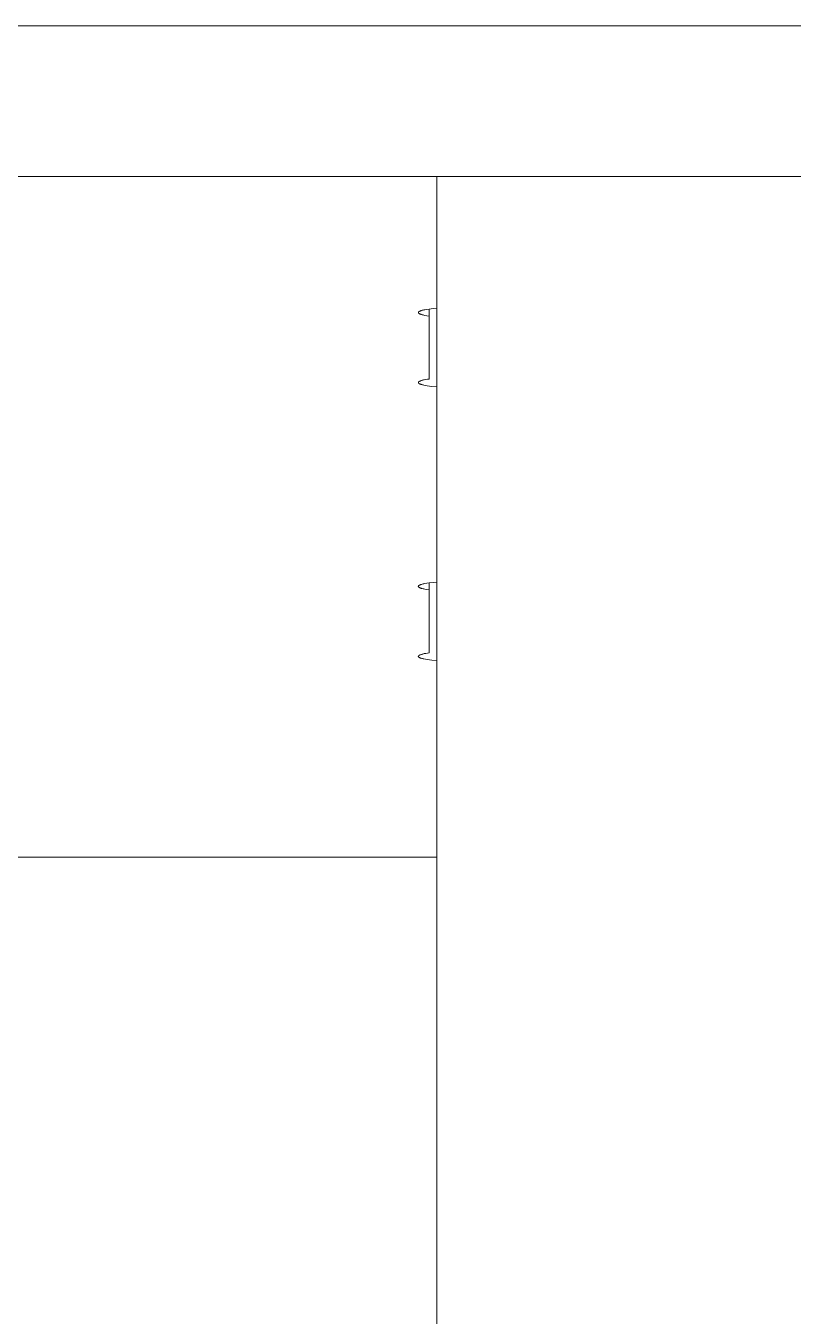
# Model space of a CAD drawing. Header units: millimetres. Extents: x -213 to 4577, y -424 to 2634.
# Drawn here: x 1014.92 to 1035.46, y 149.42 to 183.95 of the extents above; entities that cross this region are included whole.
import ezdxf

# ---------------------------------------------------------------- set-up
doc = ezdxf.new("R2010")
doc.units = ezdxf.units.MM
doc.layers.add('ZANO_R', color=7, linetype='Continuous', lineweight=0)

msp = doc.modelspace()

# ---------------------------------------------------------------- linework, layer by layer
at = {"layer": 'ZANO_R'}
for p, q in [((1000.921, 183.946), (1060.921, 183.946)), ((1000.921, 179.91), (1060.921, 179.91)), ((1025.921, 179.91), (1025.921, -199.68)), ((1025.428, 176.277), (1025.429, 176.278)), ((1025.428, 176.276), (1025.428, 176.277)), ((1025.428, 176.275), (1025.428, 176.276)), ((1025.428, 176.274), (1025.428, 176.275)), ((1025.428, 176.273), (1025.428, 176.274)), ((1025.428, 176.272), (1025.428, 176.273)), ((1025.429, 176.271), (1025.428, 176.272)), ((1025.428, 176.272), (1025.428, 176.272)), ((1025.429, 176.28), (1025.43, 176.281)), ((1025.429, 176.279), (1025.429, 176.28)), ((1025.429, 176.278), (1025.429, 176.279)), ((1025.429, 176.278), (1025.429, 176.278)), ((1025.429, 176.27), (1025.429, 176.271)), ((1025.429, 176.269), (1025.429, 176.27)), ((1025.429, 176.268), (1025.429, 176.269)), ((1025.43, 176.267), (1025.429, 176.268)), ((1025.43, 176.283), (1025.431, 176.284)), ((1025.43, 176.282), (1025.43, 176.283)), ((1025.43, 176.281), (1025.43, 176.282)), ((1025.43, 176.266), (1025.43, 176.267)), ((1025.431, 176.265), (1025.43, 176.266)), ((1025.43, 176.266), (1025.43, 176.266)), ((1025.431, 176.284), (1025.432, 176.285)), ((1025.431, 176.284), (1025.431, 176.284)), ((1025.431, 176.264), (1025.431, 176.265)), ((1025.432, 176.263), (1025.431, 176.264)), ((1025.432, 176.286), (1025.433, 176.287)), ((1025.432, 176.285), (1025.432, 176.286)), ((1025.432, 176.262), (1025.432, 176.263)), ((1025.433, 176.261), (1025.432, 176.262)), ((1025.433, 176.287), (1025.434, 176.288)), ((1025.434, 176.26), (1025.433, 176.261)), ((1025.434, 176.289), (1025.435, 176.29)), ((1025.434, 176.288), (1025.434, 176.289)), ((1025.435, 176.259), (1025.434, 176.26)), ((1025.434, 176.26), (1025.434, 176.26)), ((1025.435, 176.29), (1025.436, 176.29)), ((1025.436, 176.258), (1025.435, 176.259)), ((1025.436, 176.29), (1025.437, 176.291)), ((1025.437, 176.257), (1025.436, 176.258)), ((1025.437, 176.292), (1025.438, 176.293)), ((1025.437, 176.291), (1025.437, 176.292)), ((1025.437, 176.256), (1025.437, 176.257)), ((1025.438, 176.255), (1025.437, 176.256)), ((1025.438, 176.293), (1025.439, 176.294)), ((1025.439, 176.254), (1025.438, 176.255)), ((1025.439, 176.294), (1025.44, 176.295)), ((1025.44, 176.254), (1025.439, 176.254)), ((1025.44, 176.295), (1025.441, 176.296)), ((1025.441, 176.253), (1025.44, 176.254)), ((1025.441, 176.296), (1025.442, 176.296)), ((1025.442, 176.252), (1025.441, 176.253)), ((1025.442, 176.296), (1025.443, 176.297)), ((1025.443, 176.251), (1025.442, 176.252)), ((1025.443, 176.297), (1025.445, 176.298)), ((1025.445, 176.25), (1025.443, 176.251)), ((1025.445, 176.298), (1025.447, 176.3)), ((1025.447, 176.249), (1025.445, 176.25)), ((1025.447, 176.3), (1025.449, 176.301)), ((1025.449, 176.247), (1025.447, 176.249)), ((1025.449, 176.301), (1025.452, 176.303)), ((1025.452, 176.245), (1025.449, 176.247)), ((1025.452, 176.303), (1025.455, 176.305)), ((1025.455, 176.244), (1025.452, 176.245)), ((1025.455, 176.305), (1025.458, 176.306)), ((1025.458, 176.242), (1025.455, 176.244)), ((1025.458, 176.306), (1025.461, 176.308)), ((1025.461, 176.24), (1025.458, 176.242)), ((1025.461, 176.308), (1025.464, 176.31)), ((1025.464, 176.239), (1025.461, 176.24)), ((1025.464, 176.31), (1025.468, 176.311)), ((1025.468, 176.237), (1025.464, 176.239)), ((1025.468, 176.311), (1025.475, 176.314)), ((1025.475, 176.234), (1025.468, 176.237)), ((1025.475, 176.314), (1025.483, 176.318)), ((1025.483, 176.231), (1025.475, 176.234)), ((1025.483, 176.318), (1025.492, 176.321)), ((1025.492, 176.227), (1025.483, 176.231)), ((1025.492, 176.321), (1025.501, 176.324)), ((1025.501, 176.224), (1025.492, 176.227)), ((1025.501, 176.324), (1025.51, 176.327)), ((1025.51, 176.221), (1025.501, 176.224)), ((1025.51, 176.327), (1025.531, 176.333)), ((1025.531, 176.215), (1025.51, 176.221)), ((1025.531, 176.333), (1025.554, 176.339)), ((1025.554, 176.21), (1025.531, 176.215)), ((1025.554, 176.339), (1025.578, 176.344)), ((1025.578, 176.204), (1025.554, 176.21)), ((1025.578, 176.344), (1025.604, 176.349)), ((1025.604, 176.199), (1025.578, 176.204)), ((1025.604, 176.349), (1025.66, 176.359)), ((1025.66, 176.189), (1025.604, 176.199)), ((1025.66, 176.359), (1025.721, 176.368)), ((1025.721, 176.18), (1025.66, 176.189)), ((1025.721, 176.368), (1025.821, 176.38)), ((1025.721, 176.368), (1025.721, 176.18)), ((1025.721, 174.495), (1025.721, 176.18)), ((1025.821, 176.38), (1025.921, 176.389)), ((1025.428, 174.403), (1025.428, 174.404)), ((1025.428, 174.404), (1025.429, 174.404)), ((1025.428, 174.402), (1025.428, 174.403)), ((1025.428, 174.403), (1025.428, 174.403)), ((1025.428, 174.401), (1025.428, 174.402)), ((1025.428, 174.4), (1025.428, 174.401)), ((1025.428, 174.401), (1025.428, 174.401)), ((1025.428, 174.399), (1025.428, 174.4)), ((1025.428, 174.398), (1025.428, 174.399)), ((1025.428, 174.399), (1025.428, 174.399)), ((1025.429, 174.398), (1025.428, 174.398)), ((1025.429, 174.407), (1025.429, 174.408)), ((1025.429, 174.408), (1025.43, 174.408)), ((1025.429, 174.406), (1025.429, 174.407)), ((1025.429, 174.405), (1025.429, 174.406)), ((1025.429, 174.406), (1025.429, 174.406)), ((1025.429, 174.404), (1025.429, 174.405)), ((1025.429, 174.397), (1025.429, 174.398)), ((1025.429, 174.396), (1025.429, 174.397)), ((1025.429, 174.395), (1025.429, 174.396)), ((1025.429, 174.396), (1025.429, 174.396)), ((1025.429, 174.394), (1025.429, 174.395)), ((1025.43, 174.394), (1025.429, 174.394)), ((1025.43, 174.409), (1025.431, 174.41)), ((1025.43, 174.408), (1025.43, 174.409)), ((1025.43, 174.409), (1025.43, 174.409)), ((1025.43, 174.393), (1025.43, 174.394)), ((1025.43, 174.392), (1025.43, 174.393)), ((1025.43, 174.393), (1025.43, 174.393)), ((1025.431, 174.391), (1025.43, 174.392)), ((1025.431, 174.411), (1025.432, 174.412)), ((1025.431, 174.41), (1025.431, 174.411)), ((1025.431, 174.411), (1025.431, 174.411)), ((1025.432, 174.39), (1025.431, 174.391)), ((1025.431, 174.391), (1025.431, 174.391)), ((1025.432, 174.413), (1025.433, 174.414)), ((1025.432, 174.412), (1025.432, 174.413)), ((1025.432, 174.413), (1025.432, 174.413)), ((1025.432, 174.389), (1025.432, 174.39)), ((1025.432, 174.39), (1025.432, 174.39)), ((1025.433, 174.388), (1025.432, 174.389)), ((1025.433, 174.414), (1025.434, 174.415)), ((1025.433, 174.414), (1025.433, 174.414)), ((1025.434, 174.387), (1025.433, 174.388)), ((1025.433, 174.388), (1025.433, 174.388)), ((1025.434, 174.415), (1025.434, 174.416)), ((1025.434, 174.416), (1025.435, 174.416)), ((1025.434, 174.386), (1025.434, 174.387)), ((1025.435, 174.386), (1025.434, 174.386)), ((1025.435, 174.417), (1025.436, 174.418)), ((1025.435, 174.416), (1025.435, 174.417)), ((1025.435, 174.385), (1025.435, 174.386)), ((1025.436, 174.385), (1025.435, 174.385)), ((1025.436, 174.418), (1025.437, 174.418)), ((1025.436, 174.384), (1025.436, 174.385)), ((1025.437, 174.383), (1025.436, 174.384)), ((1025.437, 174.418), (1025.437, 174.419)), ((1025.437, 174.419), (1025.438, 174.419)), ((1025.438, 174.382), (1025.437, 174.383)), ((1025.438, 174.419), (1025.439, 174.421)), ((1025.44, 174.381), (1025.438, 174.382)), ((1025.439, 174.421), (1025.441, 174.422)), ((1025.441, 174.38), (1025.44, 174.381)), ((1025.441, 174.422), (1025.442, 174.423)), ((1025.443, 174.379), (1025.441, 174.38)), ((1025.442, 174.423), (1025.444, 174.424)), ((1025.444, 174.377), (1025.443, 174.379)), ((1025.444, 174.424), (1025.446, 174.426)), ((1025.446, 174.376), (1025.444, 174.377)), ((1025.446, 174.426), (1025.447, 174.427)), ((1025.447, 174.375), (1025.446, 174.376)), ((1025.447, 174.427), (1025.449, 174.428)), ((1025.449, 174.374), (1025.447, 174.375)), ((1025.449, 174.428), (1025.451, 174.429)), ((1025.451, 174.373), (1025.449, 174.374)), ((1025.451, 174.429), (1025.453, 174.431)), ((1025.453, 174.371), (1025.451, 174.373)), ((1025.453, 174.431), (1025.456, 174.432)), ((1025.455, 174.37), (1025.453, 174.371)), ((1025.46, 174.368), (1025.455, 174.37)), ((1025.456, 174.432), (1025.46, 174.434)), ((1025.46, 174.434), (1025.465, 174.437)), ((1025.464, 174.366), (1025.46, 174.368)), ((1025.465, 174.437), (1025.47, 174.439)), ((1025.47, 174.439), (1025.476, 174.442)), ((1025.476, 174.442), (1025.482, 174.444)), ((1025.482, 174.444), (1025.488, 174.446)), ((1025.488, 174.446), (1025.502, 174.451)), ((1025.502, 174.451), (1025.516, 174.456)), ((1025.516, 174.456), (1025.532, 174.46)), ((1025.532, 174.46), (1025.549, 174.464)), ((1025.549, 174.464), (1025.568, 174.469)), ((1025.568, 174.469), (1025.587, 174.473)), ((1025.587, 174.473), (1025.628, 174.481)), ((1025.628, 174.481), (1025.673, 174.488)), ((1025.673, 174.488), (1025.721, 174.495)), ((1025.469, 174.363), (1025.464, 174.366)), ((1025.474, 174.361), (1025.469, 174.363)), ((1025.48, 174.359), (1025.474, 174.361)), ((1025.486, 174.357), (1025.48, 174.359)), ((1025.492, 174.354), (1025.486, 174.357)), ((1025.504, 174.35), (1025.492, 174.354)), ((1025.52, 174.345), (1025.504, 174.35)), ((1025.536, 174.341), (1025.52, 174.345)), ((1025.555, 174.336), (1025.536, 174.341)), ((1025.575, 174.332), (1025.555, 174.336)), ((1025.619, 174.323), (1025.575, 174.332)), ((1025.669, 174.314), (1025.619, 174.323)), ((1025.725, 174.306), (1025.669, 174.314)), ((1025.786, 174.299), (1025.725, 174.306)), ((1025.921, 174.286), (1025.786, 174.299)), ((1025.428, 168.949), (1025.429, 168.95)), ((1025.428, 168.948), (1025.428, 168.949)), ((1025.428, 168.949), (1025.428, 168.949)), ((1025.428, 168.947), (1025.428, 168.948)), ((1025.428, 168.946), (1025.428, 168.947)), ((1025.428, 168.945), (1025.428, 168.946)), ((1025.428, 168.944), (1025.428, 168.945)), ((1025.429, 168.943), (1025.428, 168.944)), ((1025.429, 168.953), (1025.43, 168.954)), ((1025.429, 168.952), (1025.429, 168.953)), ((1025.429, 168.951), (1025.429, 168.952)), ((1025.429, 168.95), (1025.429, 168.951)), ((1025.429, 168.942), (1025.429, 168.943)), ((1025.429, 168.943), (1025.429, 168.943)), ((1025.429, 168.941), (1025.429, 168.942)), ((1025.43, 168.94), (1025.429, 168.941)), ((1025.43, 168.955), (1025.431, 168.956)), ((1025.43, 168.954), (1025.43, 168.955)), ((1025.43, 168.955), (1025.43, 168.955)), ((1025.43, 168.939), (1025.43, 168.94)), ((1025.43, 168.938), (1025.43, 168.939)), ((1025.431, 168.937), (1025.43, 168.938)), ((1025.431, 168.957), (1025.432, 168.958)), ((1025.431, 168.956), (1025.431, 168.957)), ((1025.432, 168.936), (1025.431, 168.937)), ((1025.431, 168.937), (1025.431, 168.937)), ((1025.432, 168.959), (1025.433, 168.96)), ((1025.432, 168.958), (1025.432, 168.959)), ((1025.432, 168.935), (1025.432, 168.936)), ((1025.433, 168.934), (1025.432, 168.935)), ((1025.433, 168.96), (1025.434, 168.961)), ((1025.434, 168.933), (1025.433, 168.934)), ((1025.434, 168.961), (1025.435, 168.962)), ((1025.434, 168.961), (1025.434, 168.961)), ((1025.434, 168.932), (1025.434, 168.933)), ((1025.435, 168.931), (1025.434, 168.932)), ((1025.435, 168.962), (1025.436, 168.963)), ((1025.436, 168.931), (1025.435, 168.931)), ((1025.436, 168.963), (1025.437, 168.964)), ((1025.437, 168.93), (1025.436, 168.931)), ((1025.437, 168.965), (1025.438, 168.966)), ((1025.437, 168.964), (1025.437, 168.965)), ((1025.437, 168.929), (1025.437, 168.93)), ((1025.438, 168.928), (1025.437, 168.929)), ((1025.438, 168.966), (1025.439, 168.967)), ((1025.439, 168.927), (1025.438, 168.928)), ((1025.439, 168.967), (1025.44, 168.967)), ((1025.44, 168.926), (1025.439, 168.927)), ((1025.44, 168.967), (1025.441, 168.968)), ((1025.441, 168.925), (1025.44, 168.926)), ((1025.441, 168.968), (1025.442, 168.969)), ((1025.442, 168.925), (1025.441, 168.925)), ((1025.442, 168.969), (1025.443, 168.97)), ((1025.443, 168.924), (1025.442, 168.925)), ((1025.443, 168.97), (1025.445, 168.971)), ((1025.445, 168.923), (1025.443, 168.924)), ((1025.445, 168.971), (1025.447, 168.972)), ((1025.447, 168.921), (1025.445, 168.923)), ((1025.447, 168.972), (1025.449, 168.974)), ((1025.449, 168.92), (1025.447, 168.921)), ((1025.449, 168.974), (1025.452, 168.976)), ((1025.452, 168.918), (1025.449, 168.92)), ((1025.452, 168.976), (1025.455, 168.977)), ((1025.455, 168.916), (1025.452, 168.918)), ((1025.455, 168.977), (1025.458, 168.979)), ((1025.458, 168.915), (1025.455, 168.916)), ((1025.458, 168.979), (1025.461, 168.981)), ((1025.461, 168.913), (1025.458, 168.915)), ((1025.461, 168.981), (1025.464, 168.982)), ((1025.464, 168.911), (1025.461, 168.913)), ((1025.464, 168.982), (1025.468, 168.984)), ((1025.468, 168.91), (1025.464, 168.911)), ((1025.468, 168.984), (1025.475, 168.987)), ((1025.475, 168.906), (1025.468, 168.91)), ((1025.475, 168.987), (1025.483, 168.99)), ((1025.483, 168.903), (1025.475, 168.906)), ((1025.483, 168.99), (1025.492, 168.993)), ((1025.492, 168.9), (1025.483, 168.903)), ((1025.492, 168.993), (1025.501, 168.997)), ((1025.501, 168.897), (1025.492, 168.9)), ((1025.501, 168.997), (1025.51, 169)), ((1025.51, 168.894), (1025.501, 168.897)), ((1025.51, 169), (1025.531, 169.006)), ((1025.531, 168.888), (1025.51, 168.894)), ((1025.531, 169.006), (1025.554, 169.011)), ((1025.554, 168.882), (1025.531, 168.888)), ((1025.554, 169.011), (1025.578, 169.017)), ((1025.578, 168.877), (1025.554, 168.882)), ((1025.578, 169.017), (1025.604, 169.022)), ((1025.604, 168.871), (1025.578, 168.877)), ((1025.604, 169.022), (1025.66, 169.032)), ((1025.66, 168.862), (1025.604, 168.871)), ((1025.66, 169.032), (1025.721, 169.041)), ((1025.721, 168.853), (1025.66, 168.862)), ((1025.721, 169.041), (1025.821, 169.052)), ((1025.721, 168.853), (1025.721, 169.041)), ((1025.721, 167.168), (1025.721, 168.853)), ((1025.821, 169.052), (1025.921, 169.061)), ((1025.482, 167.117), (1025.488, 167.119)), ((1025.488, 167.119), (1025.502, 167.124)), ((1025.502, 167.124), (1025.516, 167.128)), ((1025.516, 167.128), (1025.532, 167.133)), ((1025.532, 167.133), (1025.549, 167.137)), ((1025.549, 167.137), (1025.568, 167.141)), ((1025.568, 167.141), (1025.587, 167.146)), ((1025.587, 167.146), (1025.628, 167.153)), ((1025.628, 167.153), (1025.673, 167.161)), ((1025.673, 167.161), (1025.721, 167.168)), ((1025.428, 167.076), (1025.428, 167.077)), ((1025.428, 167.077), (1025.429, 167.077)), ((1025.428, 167.075), (1025.428, 167.076)), ((1025.428, 167.074), (1025.428, 167.075)), ((1025.428, 167.075), (1025.428, 167.075)), ((1025.428, 167.073), (1025.428, 167.074)), ((1025.428, 167.072), (1025.428, 167.073)), ((1025.428, 167.073), (1025.428, 167.073)), ((1025.428, 167.071), (1025.428, 167.072)), ((1025.428, 167.072), (1025.428, 167.072)), ((1025.429, 167.07), (1025.428, 167.071)), ((1025.429, 167.08), (1025.43, 167.081)), ((1025.429, 167.079), (1025.429, 167.08)), ((1025.429, 167.08), (1025.429, 167.08)), ((1025.429, 167.078), (1025.429, 167.079)), ((1025.429, 167.077), (1025.429, 167.078)), ((1025.429, 167.078), (1025.429, 167.078)), ((1025.429, 167.069), (1025.429, 167.07)), ((1025.429, 167.07), (1025.429, 167.07)), ((1025.429, 167.068), (1025.429, 167.069)), ((1025.429, 167.067), (1025.429, 167.068)), ((1025.429, 167.068), (1025.429, 167.068)), ((1025.43, 167.067), (1025.429, 167.067)), ((1025.43, 167.082), (1025.431, 167.083)), ((1025.43, 167.081), (1025.43, 167.082)), ((1025.43, 167.082), (1025.43, 167.082)), ((1025.43, 167.066), (1025.43, 167.067)), ((1025.43, 167.065), (1025.43, 167.066)), ((1025.431, 167.064), (1025.43, 167.065)), ((1025.43, 167.065), (1025.43, 167.065)), ((1025.431, 167.084), (1025.432, 167.085)), ((1025.431, 167.083), (1025.431, 167.084)), ((1025.431, 167.083), (1025.431, 167.083)), ((1025.431, 167.063), (1025.431, 167.064)), ((1025.432, 167.063), (1025.431, 167.063)), ((1025.432, 167.086), (1025.433, 167.087)), ((1025.432, 167.085), (1025.432, 167.086)), ((1025.432, 167.085), (1025.432, 167.085)), ((1025.432, 167.062), (1025.432, 167.063)), ((1025.433, 167.061), (1025.432, 167.062)), ((1025.432, 167.062), (1025.432, 167.062)), ((1025.433, 167.087), (1025.434, 167.088)), ((1025.433, 167.087), (1025.433, 167.087)), ((1025.433, 167.06), (1025.433, 167.061)), ((1025.434, 167.06), (1025.433, 167.06)), ((1025.434, 167.088), (1025.435, 167.089)), ((1025.434, 167.088), (1025.434, 167.088)), ((1025.434, 167.059), (1025.434, 167.06)), ((1025.435, 167.059), (1025.434, 167.059)), ((1025.435, 167.089), (1025.435, 167.09)), ((1025.435, 167.09), (1025.436, 167.09)), ((1025.435, 167.058), (1025.435, 167.059)), ((1025.436, 167.057), (1025.435, 167.058)), ((1025.436, 167.09), (1025.437, 167.091)), ((1025.437, 167.056), (1025.436, 167.057)), ((1025.436, 167.057), (1025.436, 167.057)), ((1025.437, 167.091), (1025.437, 167.092)), ((1025.437, 167.092), (1025.438, 167.092)), ((1025.438, 167.055), (1025.437, 167.056)), ((1025.438, 167.092), (1025.439, 167.093)), ((1025.44, 167.054), (1025.438, 167.055)), ((1025.439, 167.093), (1025.441, 167.095)), ((1025.441, 167.052), (1025.44, 167.054)), ((1025.441, 167.095), (1025.442, 167.096)), ((1025.443, 167.051), (1025.441, 167.052)), ((1025.442, 167.096), (1025.444, 167.097)), ((1025.444, 167.05), (1025.443, 167.051)), ((1025.444, 167.097), (1025.446, 167.098)), ((1025.446, 167.049), (1025.444, 167.05)), ((1025.446, 167.098), (1025.447, 167.1)), ((1025.447, 167.048), (1025.446, 167.049)), ((1025.447, 167.1), (1025.449, 167.101)), ((1025.449, 167.047), (1025.447, 167.048)), ((1025.449, 167.101), (1025.451, 167.102)), ((1025.451, 167.045), (1025.449, 167.047)), ((1025.451, 167.102), (1025.453, 167.103)), ((1025.453, 167.044), (1025.451, 167.045)), ((1025.453, 167.103), (1025.456, 167.105)), ((1025.455, 167.043), (1025.453, 167.044)), ((1025.46, 167.041), (1025.455, 167.043)), ((1025.456, 167.105), (1025.46, 167.107)), ((1025.46, 167.107), (1025.465, 167.109)), ((1025.464, 167.038), (1025.46, 167.041)), ((1025.469, 167.036), (1025.464, 167.038)), ((1025.465, 167.109), (1025.47, 167.112)), ((1025.474, 167.034), (1025.469, 167.036)), ((1025.47, 167.112), (1025.476, 167.114)), ((1025.48, 167.032), (1025.474, 167.034)), ((1025.476, 167.114), (1025.482, 167.117)), ((1025.486, 167.029), (1025.48, 167.032)), ((1025.492, 167.027), (1025.486, 167.029)), ((1025.504, 167.023), (1025.492, 167.027)), ((1025.52, 167.018), (1025.504, 167.023)), ((1025.536, 167.014), (1025.52, 167.018)), ((1025.555, 167.009), (1025.536, 167.014)), ((1025.575, 167.004), (1025.555, 167.009)), ((1025.619, 166.996), (1025.575, 167.004)), ((1025.669, 166.987), (1025.619, 166.996)), ((1025.725, 166.979), (1025.669, 166.987)), ((1025.786, 166.972), (1025.725, 166.979)), ((1025.921, 166.959), (1025.786, 166.972)), ((1005.921, 161.7), (1025.921, 161.7))]:
    msp.add_line(p, q, dxfattribs=at)

doc.saveas('drawing.dxf')
